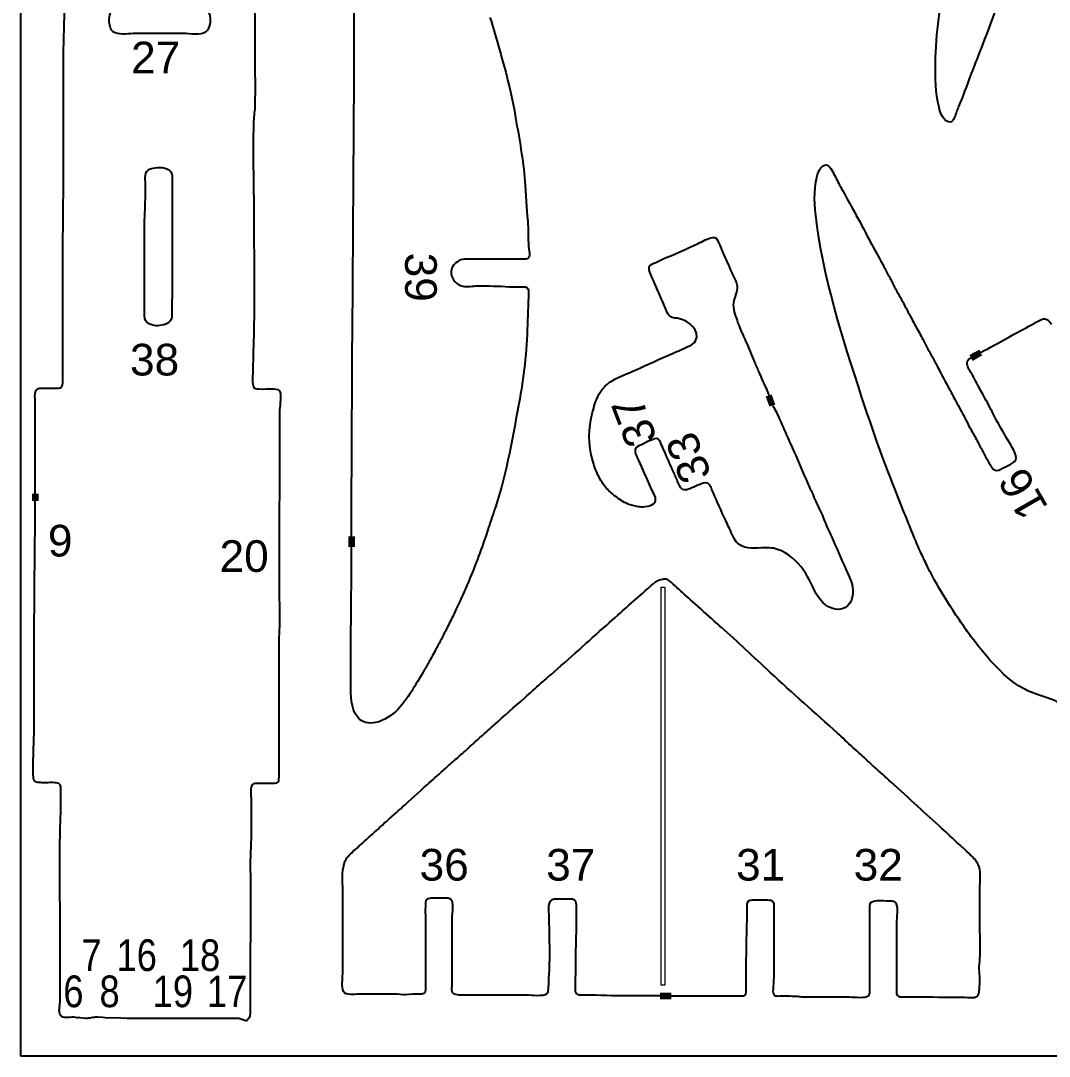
# Model space of a CAD drawing. Extents: x 0 to 181, y 67 to 296.
# Drawn here: x 0.2 to 113.9, y 66.8 to 181.3 of the extents above; entities that cross this region are included whole.
import ezdxf
from ezdxf.enums import TextEntityAlignment as Align

# ---------------------------------------------------------------- set-up
doc = ezdxf.new("R2010")
doc.units = 0
doc.layers.add('Cut', color=7, linetype='Continuous')
doc.layers.add('Stege', color=5, linetype='Continuous', lineweight=100)
doc.layers.add('Text', color=1, linetype='Continuous', lineweight=15)
doc.styles.add('textstyle0', font='')
doc.styles.add('textstyle1', font='')
doc.styles.add('textstyle10', font='')
doc.styles.add('textstyle14', font='')
doc.styles.add('textstyle2', font='')
doc.styles.add('textstyle3', font='')
doc.styles.add('textstyle33', font='')
doc.styles.add('textstyle34', font='')
doc.styles.add('textstyle35', font='')
doc.styles.add('textstyle36', font='')
doc.styles.add('textstyle37', font='')
doc.styles.add('textstyle38', font='')
doc.styles.add('textstyle39', font='')
doc.styles.add('textstyle4', font='')
doc.styles.add('textstyle5', font='')
doc.styles.add('textstyle6', font='')
doc.styles.add('textstyle7', font='')
doc.styles.add('textstyle8', font='')
doc.styles.add('textstyle9', font='')
doc.styles.get('textstyle0').set_extended_font_data('Arial')
doc.styles.get('textstyle1').set_extended_font_data('Arial')
doc.styles.get('textstyle10').set_extended_font_data('Arial')
doc.styles.get('textstyle14').set_extended_font_data('Arial')
doc.styles.get('textstyle2').set_extended_font_data('Arial')
doc.styles.get('textstyle3').set_extended_font_data('Arial')
doc.styles.get('textstyle33').set_extended_font_data('Arial Narrow')
doc.styles.get('textstyle34').set_extended_font_data('Arial Narrow')
doc.styles.get('textstyle35').set_extended_font_data('Arial Narrow')
doc.styles.get('textstyle36').set_extended_font_data('Arial Narrow')
doc.styles.get('textstyle37').set_extended_font_data('Arial Narrow')
doc.styles.get('textstyle38').set_extended_font_data('Arial Narrow')
doc.styles.get('textstyle39').set_extended_font_data('Arial Narrow')
doc.styles.get('textstyle4').set_extended_font_data('Arial')
doc.styles.get('textstyle5').set_extended_font_data('Arial')
doc.styles.get('textstyle6').set_extended_font_data('Arial')
doc.styles.get('textstyle7').set_extended_font_data('Arial')
doc.styles.get('textstyle8').set_extended_font_data('Arial')
doc.styles.get('textstyle9').set_extended_font_data('Arial')

msp = doc.modelspace()

# ---------------------------------------------------------------- linework, layer by layer
at = {"layer": 'Cut'}
for p, q in [((0.170826, 66.816444), (0.170826, 295.708873)), ((180.620413, 66.816444), (0.170826, 66.816444))]:
    msp.add_line(p, q, dxfattribs=at)
for points in [[(26.047008, 182.98301), (26.047008, 178.16677)], [(18.183762, 179.93605), (12.876069, 179.93605)], [(4.914528, 168.63258), (4.914528, 177.47873)], [(16.906034, 163.61974), (16.906034, 161.35905), (16.906034, 156.14965)], [(13.859026, 149.17102), (13.859026, 151.33341), (13.859026, 158.50863)], [(4.816237, 142.2907), (4.816237, 144.64967), (4.816237, 153.7907)], [(1.769228, 129.02144), (1.769228, 137.08127), (1.769228, 139.24366)], [(28.799193, 138.0642), (28.799193, 133.24796)], [(1.670937, 108.38041), (1.670937, 113.29494)], [(28.700873, 112.41036), (28.700873, 101.99155)], [(35.777818, 75.94417), (35.777818, 80.46554), (35.777818, 85.57665)], [(106.25216, 80.95702), (106.25216, 85.67497)], [(83.448915, 83.11956), (83.448915, 81.54691), (83.448915, 75.94434)], [(44.918843, 81.84163), (44.918843, 75.94419)], [(94.064298, 75.64941), (94.064298, 82.0383)], [(97.013017, 81.5468), (97.013017, 76.04253)], [(25.555543, 77.12403), (25.555543, 73.19241)], [(55.730838, 73.58515), (50.423145, 73.58515)], [(72.1, 73.5), (78.141192, 73.48708)], [(9.23933, 71.12826), (9.733211, 71.07516), (10.615398, 71.12426), (11.893176, 71.02204), (12.777791, 71.02804), (13.367535, 71.01624), (14.940185, 71.03004), (15.726509, 71.01534), (16.512834, 71.03004), (17.200869, 71.01534), (17.888903, 71.03004), (18.773518, 71.03004), (20.542749, 71.03004), (21.230783, 71.01534), (21.820527, 71.02914), (23.589758, 71.01634), (24.277792, 71.02334), (25.162407, 70.73535)]]:
    msp.add_lwpolyline(points, dxfattribs=at)
for points in [[(111.09594, 190.64957), (109.30804, 186.38769), (107.82188, 181.9715), (106.13423, 177.67521)], [(101.33765, 176.69231), (101.33765, 179.97816), (101.91363, 183.27581), (102.39231, 186.52137)], [(36.760666, 124.30326), (36.760666, 144.2651), (37.055537, 164.30557), (37.055537, 184.26052)], [(4.914528, 177.47873), (4.914528, 179.3836), (5.012818, 181.27865), (5.012818, 183.17959)], [(9.988291, 181.01727), (9.886757, 181.56868), (9.991631, 182.48377), (10.52771, 182.78356)], [(20.34468, 182.75502), (21.382433, 182.48669), (21.327488, 180.65652), (20.607608, 180.09331)], [(10.619612, 179.99505), (10.192539, 180.16215), (10.06309, 180.61133), (9.988291, 181.01727)], [(52.059132, 181.70513), (52.393026, 180.70355), (52.653889, 179.66167), (52.956133, 178.65812)], [(12.876069, 179.93605), (12.221159, 179.93605), (11.227146, 179.75716), (10.619612, 179.99505)], [(20.607608, 180.09331), (20.094826, 179.69229), (18.809283, 179.93605), (18.183762, 179.93605)], [(26.047008, 178.16677), (26.047008, 175.97882), (26.138418, 173.75647), (26.043208, 171.5813)], [(52.956133, 178.65812), (53.750615, 176.02), (54.446316, 173.32487), (54.903761, 170.59829)], [(106.13423, 177.67521), (105.82069, 176.87709), (105.47372, 176.02885), (105.1759, 175.21795)], [(101.72, 171.77778), (101.28457, 173.40449), (101.33765, 175.03021), (101.33765, 176.69231)], [(105.1759, 175.21795), (104.76603, 174.0994), (104.34633, 172.98282), (103.89222, 171.87607)], [(103.89222, 171.87607), (103.72022, 171.45735), (103.57769, 171.01701), (103.4047, 170.60026)], [(25.952588, 170.69668), (25.792767, 167.04519), (25.948788, 163.34356), (25.948788, 159.68813)], [(26.043208, 171.5813), (26.030138, 171.28348), (25.965758, 170.99745), (25.952588, 170.69668)], [(102.90539, 170.14419), (102.17705, 170.16479), (101.87235, 171.20573), (101.72, 171.77778)], [(54.903761, 170.59829), (55.291222, 168.28846), (55.755056, 165.95209), (55.918611, 163.61966)], [(103.4047, 170.60026), (103.3064, 170.36338), (103.20222, 170.13534), (102.90539, 170.14419)], [(4.914528, 166.56848), (4.914528, 167.25356), (4.914528, 167.94651), (4.914528, 168.63258)], [(4.914528, 165.78215), (4.914528, 166.04459), (4.914528, 166.30407), (4.914528, 166.56848)], [(4.816237, 153.7907), (4.816237, 157.79899), (4.914528, 161.80236), (4.914528, 165.78215)], [(14.016585, 164.49944), (14.216311, 164.99974), (14.955162, 165.11572), (15.431675, 165.12162)], [(15.431675, 165.12162), (15.858354, 165.12762), (16.464316, 165.01153), (16.748474, 164.6626)], [(88.110106, 163.52145), (88.228644, 164.17705), (88.393772, 165.09705), (89.050353, 165.38012)], [(89.050343, 165.38007), (89.391412, 165.52751), (89.590254, 165.25819), (89.75145, 164.99379)], [(89.75145, 164.99379), (90.038459, 164.52396), (90.295096, 164.01875), (90.549767, 163.5214)], [(13.957315, 163.52145), (13.957315, 163.82713), (13.901485, 164.21046), (14.016585, 164.49944)], [(16.748474, 164.6626), (16.973559, 164.38542), (16.906034, 163.95393), (16.906034, 163.61974)], [(13.957216, 161.65393), (13.960216, 162.27905), (13.957315, 162.89042), (13.957315, 163.52145)], [(55.918611, 163.61966), (56.02103, 162.15709), (56.099466, 160.66209), (56.23894, 159.19658)], [(88.252234, 158.60692), (88.026165, 160.23264), (87.815529, 161.89081), (88.110106, 163.52145)], [(90.549767, 163.5214), (90.672335, 163.28157), (90.787335, 163.06533), (90.918848, 162.83336)], [(90.918848, 162.83336), (91.343955, 162.08439), (91.733185, 161.31969), (92.15495, 160.57268)], [(13.859026, 158.50863), (13.859026, 159.54756), (13.952306, 160.62581), (13.957216, 161.65393)], [(92.15495, 160.57268), (92.717074, 159.57798), (93.267207, 158.55379), (93.793357, 157.52567)], [(25.948788, 159.68813), (25.948788, 155.46557), (26.050814, 151.22925), (25.947288, 147.00865)], [(56.23894, 159.19658), (56.32947, 158.24513), (56.2641, 157.29761), (56.32927, 156.34615)], [(93.572606, 138.55564), (91.413751, 145.08901), (89.20349, 151.76393), (88.252234, 158.60692)], [(75.09408, 156.71378), (75.616789, 156.96246), (76.133896, 157.29173), (76.665255, 157.36938)], [(76.665256, 157.36946), (77.083286, 157.43136), (77.204282, 157.17484), (77.35329, 156.83771)], [(93.793357, 157.52567), (94.211386, 156.70888), (94.689767, 155.86456), (95.122639, 155.06841)], [(16.906034, 156.14965), (16.906034, 155.72602), (16.906034, 155.28175), (16.906034, 154.87187)], [(56.32927, 156.34615), (56.35315, 155.99821), (56.558189, 155.43107), (56.31777, 155.12735)], [(71.064165, 154.92882), (72.387845, 155.50579), (73.764503, 156.08177), (75.09408, 156.71378)], [(77.35329, 156.83771), (77.532277, 156.43177), (77.735248, 155.87249), (77.924064, 155.46164)], [(16.906034, 154.87187), (16.906034, 153.56559), (16.906034, 152.26029), (16.906034, 150.94025)], [(48.457766, 154.69481), (48.041112, 154.40387), (47.714296, 153.93503), (47.775236, 153.39738)], [(49.243599, 154.96609), (48.932018, 154.94639), (48.720497, 154.87759), (48.457766, 154.69481)], [(50.226505, 154.97009), (49.889172, 154.97009), (49.559997, 154.98479), (49.243599, 154.96609)], [(52.094027, 154.97009), (51.467424, 154.97009), (50.867556, 154.97009), (50.226505, 154.97009)], [(52.782061, 154.97009), (52.550881, 154.97009), (52.326779, 154.97009), (52.094027, 154.97009)], [(54.35471, 154.97009), (53.835245, 154.97009), (53.299856, 154.97009), (52.782061, 154.97009)], [(55.730681, 154.97009), (55.274711, 154.96209), (54.811467, 154.97009), (54.35471, 154.97009)], [(56.31777, 155.12735), (56.182326, 154.95632), (55.925394, 154.97402), (55.730681, 154.97009)], [(70.180041, 154.51895), (70.445327, 154.64476), (70.787575, 154.80793), (71.064165, 154.92882)], [(77.924064, 155.46164), (78.266312, 154.71561), (78.591948, 153.94993), (78.935278, 153.20095)], [(95.122639, 155.06841), (95.232921, 154.86593), (95.340647, 154.68311), (95.453878, 154.47866)], [(69.968225, 153.00429), (69.816857, 153.36109), (69.590297, 153.71788), (69.678661, 154.07468)], [(69.678661, 154.07468), (69.742651, 154.33318), (69.979725, 154.42361), (70.180041, 154.51895)], [(95.453878, 154.47866), (95.583523, 154.24473), (95.691053, 154.02554), (95.8091, 153.79063)], [(95.8091, 153.79063), (95.967938, 153.47413), (96.113506, 153.20678), (96.283156, 152.90601)], [(47.775236, 153.39738), (47.851996, 152.72015), (48.396432, 152.15203), (49.047018, 152.00362)], [(71.302421, 149.95728), (70.866011, 150.96083), (70.39687, 151.99485), (69.968225, 153.00429)], [(78.935278, 153.20095), (79.107089, 152.82647), (79.325688, 152.43134), (79.385055, 152.02147)], [(96.283156, 152.90601), (96.431869, 152.64161), (96.554438, 152.39392), (96.694011, 152.11969)], [(49.047018, 152.00362), (49.59715, 151.87879), (50.159864, 152.02032), (50.717958, 152.02132)], [(50.717958, 152.02132), (51.869433, 152.02332), (53.012651, 152.01052), (54.158129, 151.93192)], [(54.158129, 151.93192), (54.58589, 151.90242), (55.118134, 151.92592), (55.534198, 151.92292)], [(55.534198, 151.92292), (55.81924, 151.92092), (56.216138, 151.97502), (56.31777, 151.6133)], [(56.31777, 151.6133), (56.37085, 151.42458), (56.32607, 151.2742), (56.32187, 151.0383)], [(79.385055, 152.02147), (79.476755, 151.38848), (79.052145, 150.78694), (78.981867, 150.15395)], [(96.694011, 152.11969), (97.01778, 151.48375), (97.37428, 150.88319), (97.712105, 150.25217)], [(16.906034, 150.94025), (16.906034, 150.26991), (16.867894, 149.64183), (16.892864, 148.97444)], [(56.32187, 151.0383), (56.30654, 150.16646), (56.2452, 149.16685), (56.22368, 148.28616)], [(78.981867, 150.15395), (78.910607, 149.51211), (79.189654, 148.78574), (79.38653, 148.18813)], [(97.712105, 150.25217), (98.044523, 149.63097), (98.360429, 149.00584), (98.700515, 148.38465)], [(13.974911, 148.19794), (13.817351, 148.482), (13.859124, 148.85649), (13.859026, 149.17102)], [(16.892864, 148.97444), (16.903384, 148.69333), (16.893847, 148.43187), (16.734812, 148.19303)], [(71.989866, 148.64019), (71.645652, 148.92818), (71.476986, 149.55626), (71.302421, 149.95728)], [(15.333385, 147.61115), (14.855496, 147.59935), (14.221129, 147.75465), (13.974911, 148.19794)], [(16.217607, 147.78316), (15.961953, 147.67799), (15.613022, 147.61803), (15.333385, 147.61115)], [(16.734812, 148.19303), (16.6033, 147.99645), (16.431488, 147.87162), (16.217607, 147.78316)], [(56.22368, 148.28616), (56.15281, 145.39544), (55.901582, 142.3848), (55.356954, 139.5383)], [(73.029977, 148.3925), (72.654212, 148.4908), (72.292896, 148.3875), (71.989866, 148.64019)], [(74.796456, 145.9313), (75.413622, 147.09506), (73.980054, 148.14186), (73.029977, 148.3925)], [(79.38653, 148.18813), (79.653684, 147.37724), (80.023748, 146.60467), (80.371107, 145.82916)], [(98.700515, 148.38465), (98.980643, 147.87452), (99.272566, 147.31524), (99.545814, 146.812)], [(111.65817, 147.55802), (112.03462, 147.75362), (112.46317, 148.00033), (112.83765, 148.19593)], [(112.83765, 148.19593), (113.02539, 148.29323), (113.21214, 148.4161), (113.4274, 148.38465)], [(113.4274, 148.38465), (113.75175, 148.33745), (113.9503, 148.01409), (114.14295, 147.7949)], [(25.947288, 147.00865), (25.912788, 145.59916), (25.850468, 144.19754), (25.850468, 142.78215)], [(99.545814, 146.812), (99.674575, 146.57512), (99.80137, 146.36477), (99.931113, 146.12396)], [(106.3259, 144.65059), (108.46962, 145.78191), (110.0462, 146.72255), (111.65817, 147.55802)], [(74.111174, 145.38087), (74.382849, 145.50767), (74.650593, 145.65707), (74.796456, 145.9313)], [(80.371107, 145.82916), (80.689077, 145.11852), (80.98729, 144.39412), (81.28747, 143.66677)], [(99.931113, 146.12396), (100.09428, 145.82319), (100.22402, 145.54306), (100.3803, 145.23935)], [(68.115447, 142.69754), (69.493186, 143.31087), (70.857362, 143.95664), (72.243652, 144.5513)], [(72.243652, 144.5513), (72.869862, 144.81964), (73.494892, 145.09288), (74.111174, 145.38087)], [(100.3803, 145.23935), (100.6909, 144.63388), (101.03197, 144.04512), (101.35141, 143.47012)], [(81.28747, 143.66677), (81.450337, 143.27164), (81.624705, 142.87258), (81.800547, 142.48728)], [(101.35141, 143.47012), (101.49885, 143.20473), (101.6168, 142.95606), (101.75637, 142.68379)], [(105.34103, 142.29063), (105.11889, 142.69657), (104.79257, 143.11332), (104.83876, 143.56349)], [(104.83876, 143.56349), (104.86526, 143.81806), (105.07368, 143.94781), (105.27124, 144.06674)], [(4.78499, 141.02766), (4.902122, 141.42181), (4.816237, 141.8248), (4.816237, 142.2907)], [(25.850468, 142.78215), (25.850468, 142.21698), (25.721609, 141.46801), (25.881728, 140.92937)], [(65.559891, 141.53083), (66.357519, 141.98985), (67.275849, 142.32305), (68.115447, 142.69754)], [(81.800547, 142.48728), (81.920953, 142.22288), (82.019145, 141.97125), (82.133064, 141.70095)], [(101.75637, 142.68379), (102.17607, 141.86503), (102.62329, 141.03153), (103.06658, 140.22653)], [(106.22859, 140.61969), (105.94453, 141.17306), (105.63983, 141.74413), (105.34103, 142.29063)], [(4.128123, 140.71805), (4.410787, 140.72405), (4.685578, 140.69245), (4.78499, 141.02766)], [(25.881728, 140.92937), (25.973338, 140.62074), (26.266831, 140.62566), (26.538604, 140.61976)], [(64.606571, 140.71797), (64.882866, 141.03741), (65.188648, 141.31754), (65.559891, 141.53083)], [(82.133064, 141.70095), (82.275389, 141.36284), (82.441303, 141.05224), (82.590607, 140.71805)], [(1.769228, 139.24366), (1.769228, 139.61913), (1.70873, 139.98477), (1.800474, 140.31896)], [(1.800474, 140.31896), (1.90075, 140.6846), (2.133709, 140.70229), (2.45734, 140.71605)], [(2.45734, 140.71605), (2.8863, 140.73475), (3.700166, 140.71005), (4.128123, 140.71805)], [(26.538604, 140.61976), (27.033694, 140.61076), (27.62098, 140.62876), (28.111155, 140.61976)], [(28.111155, 140.61976), (28.525647, 140.61176), (28.805677, 140.60206), (28.882933, 140.12634)], [(28.882933, 140.12634), (28.975133, 139.5592), (28.799193, 138.70113), (28.799193, 138.0642)], [(63.4089, 138.06412), (63.565968, 138.65976), (63.753507, 139.28391), (64.018989, 139.83335)], [(64.018989, 139.83335), (64.17596, 140.1587), (64.366545, 140.43981), (64.606571, 140.71797)], [(82.590607, 140.71805), (82.736175, 140.39271), (82.860808, 140.06343), (82.9, 139.9)], [(103.06658, 140.22653), (103.19436, 139.99358), (103.30346, 139.77734), (103.42731, 139.53849)], [(106.665, 139.83336), (106.50774, 140.09875), (106.36915, 140.34447), (106.22859, 140.61969)], [(107.71278, 137.86755), (107.39137, 138.51824), (107.03458, 139.20824), (106.665, 139.83336)], [(55.356954, 139.5383), (54.592253, 135.54181), (53.953659, 131.40475), (52.661629, 127.54685)], [(83.3, 138.8), (83.4, 138.7), (83.627474, 138.28142), (83.961761, 137.57275)], [(103.42731, 139.53849), (103.61701, 139.17187), (103.77133, 138.92712), (103.96594, 138.55559)], [(63.42502, 132.65814), (62.884127, 134.46374), (62.930815, 136.25164), (63.4089, 138.06412)], [(83.961761, 137.57275), (84.325141, 136.80313), (84.633282, 135.99519), (84.99106, 135.21378)], [(98.112649, 126.3676), (96.450358, 130.38474), (94.938747, 134.42153), (93.572606, 138.55564)], [(103.96594, 138.55559), (104.13107, 138.24204), (104.28637, 137.97862), (104.45248, 137.67097)], [(104.45248, 137.67097), (104.64808, 137.30926), (104.80829, 136.96131), (104.99996, 136.58977)], [(108.95714, 135.60687), (108.55611, 136.34208), (108.09218, 137.10088), (107.71278, 137.86755)], [(104.99996, 136.58977), (105.2506, 136.10422), (105.51893, 135.67371), (105.77449, 135.21371)], [(70.907786, 134.72032), (70.753863, 135.03583), (70.663042, 135.19801), (70.276367, 135.09972)], [(84.99106, 135.21378), (85.159137, 134.84715), (85.316991, 134.49527), (85.482513, 134.13258)], [(105.77449, 135.21371), (105.90423, 134.97977), (106.0094, 134.76255), (106.1303, 134.52567)], [(110.21133, 133.24789), (109.98624, 134.04798), (109.36406, 134.86182), (108.95714, 135.60687)], [(68.70529, 134.40579), (68.478042, 134.29472), (68.18032, 134.20331), (68.122427, 133.92318)], [(70.276367, 135.09972), (69.833666, 134.98668), (69.16126, 134.62694), (68.70529, 134.40579)], [(71.260649, 133.93596), (71.154495, 134.18365), (71.021999, 134.48638), (70.907786, 134.72032)], [(85.482513, 134.13258), (86.016329, 132.9639), (86.4895, 131.76771), (87.017321, 130.59412)], [(106.1303, 134.52567), (106.33278, 134.12563), (106.56081, 133.75311), (106.76722, 133.34618)], [(28.799193, 133.24796), (28.799193, 127.3289), (28.655492, 121.35677), (28.797693, 115.45736)], [(68.122427, 133.92318), (68.042417, 133.53493), (68.375427, 133.0248), (68.530726, 132.65818)], [(72.265277, 131.67527), (71.916739, 132.41835), (71.587662, 133.17322), (71.260649, 133.93596)], [(106.76722, 133.34618), (106.95299, 132.98054), (107.1997, 132.50678), (107.40513, 132.1667)], [(109.88304, 132.45862), (110.17791, 132.66896), (110.3224, 132.85375), (110.21133, 133.24789)], [(64.212033, 130.69233), (63.862905, 131.30566), (63.630448, 131.97207), (63.42502, 132.65814)], [(68.530726, 132.65818), (68.753551, 132.13331), (68.98473, 131.59959), (69.21935, 131.08553)], [(107.40513, 132.1667), (107.51718, 131.98191), (107.62334, 131.77943), (107.83466, 131.66541)], [(107.83466, 131.66541), (108.16787, 131.48751), (108.47257, 131.70471), (108.80774, 131.88559)], [(108.80774, 131.88559), (109.11637, 132.05268), (109.6147, 132.26597), (109.88304, 132.45862)], [(64.726191, 129.906), (64.528824, 130.15664), (64.371559, 130.4122), (64.212033, 130.69233)], [(69.21935, 131.08553), (69.431068, 130.6216), (69.620572, 130.18617), (69.828063, 129.70946)], [(72.776781, 130.49579), (72.605068, 130.89091), (72.44623, 131.28899), (72.265277, 131.67527)], [(87.017321, 130.59412), (87.226286, 130.1292), (87.434368, 129.66625), (87.649919, 129.21805)], [(65.756473, 128.89066), (65.376089, 129.19241), (65.031482, 129.51776), (64.726191, 129.906)], [(69.828063, 129.70946), (70.016585, 129.276), (70.412598, 128.71771), (70.334653, 128.23707)], [(73.363183, 129.51681), (73.072243, 129.69177), (72.911636, 130.18617), (72.776781, 130.49579)], [(74.012884, 129.53651), (73.79173, 129.46181), (73.576867, 129.38907), (73.363183, 129.51681)], [(75.192371, 130.03189), (74.832136, 129.87856), (74.376559, 129.66134), (74.012884, 129.53651)], [(76.153162, 130.19407), (75.865465, 130.35036), (75.49373, 130.16067), (75.192371, 130.03189)], [(76.51035, 129.7095), (76.41963, 129.90019), (76.351119, 130.08694), (76.153162, 130.19407)], [(77.074636, 128.43172), (76.908034, 128.81997), (76.682653, 129.34484), (76.51035, 129.7095)], [(67.132542, 127.97656), (66.637256, 128.2213), (66.182072, 128.55156), (65.756473, 128.89066)], [(78.460042, 125.38472), (77.980777, 126.36664), (77.508688, 127.4213), (77.074636, 128.43172)], [(87.649919, 129.21805), (87.792244, 128.92219), (87.88906, 128.6401), (88.014577, 128.33343)], [(88.014577, 128.33343), (88.198184, 127.88425), (88.419141, 127.49796), (88.632825, 127.05566)], [(1.670937, 113.29494), (1.670937, 118.54169), (1.769228, 123.7796), (1.771998, 128.24973)], [(52.661629, 127.54685), (52.418949, 126.82245), (52.15612, 126.02728), (51.916488, 125.28616)], [(68.312029, 127.62075), (67.927418, 127.68565), (67.491499, 127.79964), (67.132542, 127.97656)], [(68.803482, 127.55985), (68.630294, 127.56385), (68.480598, 127.59325), (68.312029, 127.62075)], [(70.334653, 128.23707), (70.239013, 127.64831), (69.296704, 127.54707), (68.803482, 127.55985)], [(88.632825, 127.05566), (88.776821, 126.75685), (88.876094, 126.47378), (88.997188, 126.17104)], [(88.997188, 126.17104), (89.250287, 125.53903), (89.5485, 124.92668), (89.821257, 124.30352)], [(98.774243, 124.69666), (98.551123, 125.25397), (98.341764, 125.81521), (98.112649, 126.3676)], [(51.916488, 125.28616), (51.303941, 123.39112), (50.591334, 121.5295), (49.852975, 119.6836)], [(79.299837, 123.71771), (78.943042, 124.18754), (78.719333, 124.85296), (78.460042, 125.38472)], [(82.072714, 123.03459), (81.141115, 122.98149), (79.926637, 122.89305), (79.299837, 123.71771)], [(89.821257, 124.30352), (90.340919, 123.11617), (90.850064, 121.94356), (91.387616, 120.76506)], [(99.795482, 122.33769), (99.460311, 123.08076), (99.08091, 123.93196), (98.774243, 124.69666)], [(36.662376, 107.88873), (36.664476, 113.35074), (36.760666, 118.83339), (36.749251, 123.174491)], [(83.841944, 122.8842), (83.26547, 123.08472), (82.665406, 123.06801), (82.072714, 123.03459)], [(86.747513, 120.56848), (86.001291, 121.62608), (85.08306, 122.45172), (83.841944, 122.8842)], [(100.13262, 121.64965), (100.0186, 121.88653), (99.902619, 122.09982), (99.795482, 122.33769)], [(100.49531, 120.86333), (100.36557, 121.1297), (100.2604, 121.38623), (100.13262, 121.64965)], [(88.373633, 117.61976), (87.742804, 118.56728), (87.410286, 119.62882), (86.747513, 120.56848)], [(91.387616, 120.76506), (91.676688, 120.13108), (92.040364, 119.40275), (92.153398, 118.70095)], [(100.95826, 119.97871), (100.7951, 120.27555), (100.64471, 120.55371), (100.49531, 120.86333)], [(49.852975, 119.6836), (49.640274, 119.15185), (49.393761, 118.63681), (49.179095, 118.11095)], [(69.491494, 118.51285), (69.740071, 118.74088), (70.146405, 119.1193), (70.37611, 119.27952)], [(70.37611, 119.27952), (70.741259, 119.53507), (70.928994, 119.54785), (71.162435, 119.5852)], [(71.949235, 119.35916), (71.633722, 119.60587), (71.502013, 119.61963), (71.162435, 119.5852)], [(72.735068, 118.65933), (72.465654, 118.89326), (72.198107, 119.16356), (71.949235, 119.35916)], [(103.24647, 116.14538), (102.46211, 117.39858), (101.67382, 118.67931), (100.95826, 119.97871)], [(49.179095, 118.11095), (49.041193, 117.77283), (48.893462, 117.46125), (48.735706, 117.12805)], [(67.427392, 116.69349), (68.120734, 117.29208), (68.81093, 117.88674), (69.491494, 118.51285)], [(74.504299, 117.07096), (73.902662, 117.59091), (73.329333, 118.14232), (72.735068, 118.65933)], [(92.153398, 118.70095), (92.305257, 117.75736), (92.058838, 116.57198), (91.017158, 116.29873)], [(48.735706, 117.12805), (48.593283, 116.82629), (48.439753, 116.54715), (48.303424, 116.24343)], [(76.863274, 114.95673), (76.090513, 115.66737), (75.299175, 116.38489), (74.504299, 117.07096)], [(91.017158, 116.29873), (89.93203, 116.01369), (88.948731, 116.75578), (88.373633, 117.61976)], [(48.303424, 116.24343), (48.182329, 115.97313), (48.075193, 115.7274), (47.941419, 115.4571)], [(64.970127, 114.50259), (65.795178, 115.22699), (66.592413, 115.97204), (67.427392, 116.69349)], [(104.18514, 114.76931), (103.8657, 115.23423), (103.55608, 115.65196), (103.24647, 116.14538)], [(28.797693, 115.45736), (28.822073, 114.44792), (28.700873, 113.42668), (28.700873, 112.41036)], [(47.941419, 115.4571), (47.71368, 114.9971), (47.495966, 114.543), (47.255941, 114.08104)], [(77.649598, 114.25002), (77.382445, 114.48395), (77.125513, 114.71591), (76.863274, 114.95673)], [(104.71394, 113.98299), (104.53014, 114.25034), (104.37091, 114.49999), (104.18514, 114.76931)], [(47.255941, 114.08104), (47.035475, 113.65642), (46.834077, 113.22984), (46.605847, 112.80326)], [(58.777819, 109.0111), (60.852144, 110.80687), (62.895998, 112.6793), (64.970127, 114.50259)], [(83.055582, 109.27356), (81.252047, 110.9504), (79.482522, 112.64198), (77.649598, 114.25002)], [(105.81775, 112.50863), (105.44523, 112.98927), (105.056, 113.48465), (104.71394, 113.98299)], [(46.605847, 112.80326), (46.368376, 112.35997), (46.162064, 111.96779), (45.915453, 111.52548)], [(107.25181, 110.7394), (106.74954, 111.29474), (106.27775, 111.91397), (105.81775, 112.50863)], [(45.915453, 111.52548), (45.76615, 111.25813), (45.625889, 111.00749), (45.478453, 110.73916)], [(45.478453, 110.73916), (45.276466, 110.37155), (45.079787, 110.01574), (44.877111, 109.65796)], [(108.103, 109.85576), (107.81894, 110.16243), (107.53292, 110.42782), (107.25181, 110.7394)], [(44.877111, 109.65796), (44.465667, 108.93159), (44.02041, 108.21899), (43.586851, 107.49557)], [(57.696622, 108.06849), (58.054203, 108.39088), (58.416699, 108.69853), (58.777819, 109.0111)], [(90.508958, 102.54262), (88.033116, 104.79544), (85.515992, 106.98536), (83.055582, 109.27356)], [(111.55988, 107.2314), (110.24672, 107.83786), (109.07805, 108.80504), (108.103, 109.85576)], [(1.670937, 107.20092), (1.670937, 107.58229), (1.670937, 107.98725), (1.670937, 108.38041)], [(37.413021, 104.3542), (36.684098, 105.3145), (36.661983, 106.73873), (36.662376, 107.88873)], [(55.927391, 106.47127), (56.523425, 106.98729), (57.104519, 107.53576), (57.696622, 108.06849)], [(1.670937, 106.4146), (1.670937, 106.68588), (1.670937, 106.93554), (1.670937, 107.20092)], [(43.586851, 107.49557), (42.653483, 105.93963), (41.318992, 104.13403), (39.414513, 103.72809)], [(114.90176, 105.95559), (113.85104, 106.507), (112.63813, 106.73405), (111.55988, 107.2314)], [(1.670937, 103.07272), (1.670937, 104.18144), (1.670937, 105.29802), (1.670937, 106.4146)], [(52.48722, 103.43704), (53.634959, 104.44747), (54.773459, 105.47067), (55.927391, 106.47127)], [(39.414513, 103.72809), (38.661803, 103.56787), (37.892483, 103.72309), (37.413021, 104.3542)], [(51.504314, 102.55242), (51.833096, 102.84238), (52.15372, 103.14413), (52.48722, 103.43704)], [(1.572646, 100.32058), (1.572646, 101.24255), (1.670937, 102.15665), (1.670937, 103.07272)], [(28.700873, 101.99155), (28.700873, 100.84647), (28.700873, 99.69647), (28.700873, 98.55138)], [(49.341921, 100.60627), (50.065241, 101.2717), (50.775587, 101.91157), (51.504314, 102.55242)], [(91.312385, 101.79267), (91.042578, 102.04626), (90.780044, 102.2969), (90.508958, 102.54262)], [(93.081223, 100.19348), (92.499048, 100.70754), (91.889056, 101.24912), (91.312385, 101.79267)], [(1.578406, 97.6687), (1.503194, 98.50516), (1.572646, 99.47037), (1.572646, 100.32058)], [(48.064143, 99.49165), (48.499767, 99.86516), (48.92281, 100.22097), (49.341921, 100.60627)], [(94.555582, 98.81741), (94.041326, 99.27053), (93.587813, 99.74724), (93.081223, 100.19348)], [(28.700873, 98.55138), (28.700873, 98.21031), (28.720133, 97.74736), (28.695073, 97.47215)], [(46.884656, 98.4252), (47.292562, 98.78298), (47.657908, 99.1437), (48.064143, 99.49165)], [(96.423104, 97.14647), (95.799745, 97.6969), (95.184052, 98.26502), (94.555582, 98.81741)], [(1.800474, 97.19298), (1.635631, 97.30306), (1.595813, 97.47507), (1.578406, 97.6687)], [(28.695073, 97.47215), (28.683573, 97.34437), (28.702773, 97.20578), (28.543312, 97.07997)], [(45.115425, 96.85157), (45.703891, 97.37054), (46.293339, 97.90623), (46.884656, 98.4252)], [(2.358971, 97.07896), (2.125904, 97.08596), (1.95996, 97.08696), (1.800474, 97.19298)], [(2.948715, 97.07696), (2.752035, 97.07696), (2.571505, 97.07196), (2.358971, 97.07896)], [(3.931542, 97.07496), (3.61365, 97.08876), (3.265476, 97.07696), (2.948715, 97.07696)], [(4.518632, 96.84889), (4.376877, 97.0612), (4.143171, 97.06611), (3.931542, 97.07496)], [(4.617758, 96.38889), (4.610408, 96.55795), (4.612668, 96.70833), (4.518632, 96.84889)], [(4.619658, 95.30769), (4.619658, 95.64876), (4.632249, 96.05667), (4.617758, 96.38889)], [(25.713133, 96.7507), (25.51665, 96.35164), (25.653863, 95.64984), (25.653863, 95.2095)], [(26.931641, 96.97873), (26.602466, 96.97873), (25.887697, 97.10553), (25.713133, 96.7507)], [(28.01274, 96.97873), (27.682287, 96.97273), (27.271628, 96.97873), (26.931641, 96.97873)], [(28.543312, 97.07997), (28.407376, 96.97185), (28.176, 96.98267), (28.01274, 96.97873)], [(42.363288, 94.35302), (43.307664, 95.18554), (44.176946, 96.02494), (45.115425, 96.85157)], [(99.371822, 94.43955), (98.376138, 95.34087), (97.419869, 96.26775), (96.423104, 97.14647)], [(4.521751, 91.17949), (4.538087, 92.55261), (4.619658, 93.92769), (4.619658, 95.30769)], [(25.653863, 95.2095), (25.653863, 93.95531), (25.653863, 92.62151), (25.653863, 91.37617)], [(41.282091, 93.39862), (41.646749, 93.71511), (42.003446, 94.03554), (42.363288, 94.35302)], [(102.0296, 92.0216), (101.12631, 92.8266), (100.26626, 93.62963), (99.371822, 94.43955)], [(40.200895, 92.42849), (40.563489, 92.74892), (40.909373, 93.07426), (41.282091, 93.39862)], [(37.74363, 90.19631), (38.302903, 90.72806), (38.940318, 91.26866), (39.51286, 91.78567)], [(39.51286, 91.78567), (39.74748, 91.99798), (39.963326, 92.21913), (40.200895, 92.42849)], [(103.89319, 90.30348), (103.2946, 90.86079), (102.64981, 91.4692), (102.0296, 92.0216)], [(4.521367, 81.05556), (4.521367, 84.42987), (4.481618, 87.80615), (4.521751, 91.17949)], [(25.653863, 91.37617), (25.653863, 90.10331), (25.525987, 88.73019), (25.557043, 87.44454)], [(36.054899, 88.42708), (36.267305, 88.90084), (36.681108, 89.24781), (37.055595, 89.57806)], [(37.055595, 89.57806), (37.289232, 89.78447), (37.518741, 89.98204), (37.74363, 90.19631)], [(105.17097, 89.11514), (104.7375, 89.54861), (104.34238, 89.88476), (103.89319, 90.30348)], [(35.777818, 85.57665), (35.777818, 86.49272), (35.670681, 87.57097), (36.054899, 88.42708)], [(106.05853, 88.03395), (105.86195, 88.47232), (105.50319, 88.78194), (105.17097, 89.11514)], [(25.557043, 87.44454), (25.639113, 84.03878), (25.555543, 80.55929), (25.555543, 77.12403)], [(106.25216, 85.67497), (106.25216, 86.43083), (106.37601, 87.32724), (106.05853, 88.03395)], [(45.076402, 84.14163), (44.910979, 83.97552), (44.923462, 83.73471), (44.919334, 83.51257)], [(45.705167, 84.2989), (45.483424, 84.2939), (45.241924, 84.3069), (45.076402, 84.14163)], [(47.179526, 84.2989), (46.744787, 84.3069), (46.140103, 84.3069), (45.705167, 84.2989)], [(47.91533, 83.89984), (47.83139, 84.2812), (47.515779, 84.29201), (47.179526, 84.2989)], [(47.9517, 83.31599), (47.9441, 83.54107), (47.9566, 83.7121), (47.91533, 83.89984)], [(59.171455, 84.19862), (58.284284, 84.15932), (58.581219, 82.88644), (58.581219, 82.23477)], [(60.841903, 84.20062), (60.329809, 84.20962), (59.687087, 84.22122), (59.171455, 84.19862)], [(61.470668, 84.04336), (61.301805, 84.21144), (61.077604, 84.19571), (60.841903, 84.20062)], [(61.627737, 83.4143), (61.623837, 83.62464), (61.639337, 83.8743), (61.470668, 84.04336)], [(80.500196, 83.21785), (80.500687, 83.45768), (80.437876, 83.82725), (80.657756, 84.00122)], [(80.657756, 84.00122), (80.822982, 84.13195), (81.088662, 84.10148), (81.286521, 84.10246)], [(81.286521, 84.10246), (81.772568, 84.10546), (82.275324, 84.11146), (82.760781, 84.10246)], [(82.760781, 84.10246), (82.987636, 84.09746), (83.272482, 84.11246), (83.389645, 83.87443)], [(83.389645, 83.87443), (83.496388, 83.65721), (83.448815, 83.35644), (83.448915, 83.11956)], [(94.06479, 83.21779), (94.07149, 83.57655), (94.06739, 83.86454), (94.46326, 83.97266)], [(94.46326, 83.97266), (94.910285, 84.09552), (95.817016, 84.01296), (96.324884, 84.00406)], [(96.324884, 84.00406), (96.551738, 83.99906), (96.836585, 84.01406), (96.953747, 83.77603)], [(96.953747, 83.77603), (97.223555, 83.22757), (97.013017, 82.1562), (97.013017, 81.5468)], [(44.919334, 83.51257), (44.909214, 82.97885), (44.918843, 82.38125), (44.918843, 81.84163)], [(47.87179, 81.74334), (47.85597, 82.2171), (47.96635, 82.87565), (47.9517, 83.31599)], [(61.628228, 82.13652), (61.628228, 82.53853), (61.635128, 83.0231), (61.627737, 83.4143)], [(80.498696, 81.94007), (80.509016, 82.35977), (80.499384, 82.81289), (80.500196, 83.21785)], [(94.064298, 82.0383), (94.064298, 82.4236), (94.057498, 82.83544), (94.06479, 83.21779)], [(47.86759, 76.33736), (47.86759, 78.14001), (47.93167, 79.95347), (47.87179, 81.74334)], [(58.581219, 82.23477), (58.581219, 80.15298), (58.7146, 78.02105), (58.572519, 75.94417)], [(61.544778, 76.23909), (61.545565, 78.20195), (61.628228, 80.16678), (61.628228, 82.13652)], [(80.401876, 75.94434), (80.401876, 77.94751), (80.449846, 79.94379), (80.498696, 81.94007)], [(4.521367, 76.23932), (4.521367, 77.79821), (4.521367, 79.47504), (4.521367, 81.05556)], [(106.25216, 77.61514), (106.26496, 78.72878), (106.25216, 79.84339), (106.25216, 80.95702)], [(106.17156, 76.43566), (106.14406, 76.82882), (106.24726, 77.221), (106.25216, 77.61514)], [(4.520984, 72.79915), (4.53445, 73.93145), (4.521367, 75.11291), (4.521367, 76.23932)], [(35.865688, 73.99311), (35.624876, 74.52486), (35.777818, 75.37016), (35.777818, 75.94417)], [(44.918843, 75.94419), (44.918843, 75.46847), (44.921943, 74.94065), (44.918744, 74.46984)], [(47.86759, 74.56813), (47.86639, 75.15787), (47.86759, 75.74761), (47.86759, 76.33736)], [(58.572519, 75.94417), (58.534679, 75.39178), (58.534089, 74.82268), (58.495359, 74.27323)], [(61.530038, 74.37156), (61.525938, 74.96622), (61.544588, 75.63755), (61.544778, 76.23909)], [(80.401778, 74.2734), (80.405478, 74.814), (80.401876, 75.39883), (80.401876, 75.94434)], [(83.448915, 75.94434), (83.448915, 75.38999), (83.408815, 74.70883), (83.367725, 74.17511)], [(94.063807, 74.07676), (94.072707, 74.54856), (94.064298, 75.16287), (94.064298, 75.64941)], [(97.013017, 76.04253), (97.013017, 75.45278), (97.011817, 74.86304), (97.013017, 74.27329)], [(106.18156, 74.27326), (106.27296, 75.0016), (106.22386, 75.70634), (106.17156, 76.43566)], [(44.918744, 74.46984), (44.917144, 74.2418), (44.955504, 74.01475), (44.8178, 73.84078)], [(47.968632, 73.83193), (47.822966, 74.03637), (47.868081, 74.32338), (47.86759, 74.56813)], [(37.547047, 73.68349), (37.093043, 73.68349), (36.094509, 73.48691), (35.865688, 73.99311)], [(41.478671, 73.68251), (40.168753, 73.66771), (38.857556, 73.68349), (37.547047, 73.68349)], [(42.756449, 73.63041), (42.342253, 73.59401), (41.901813, 73.68741), (41.478671, 73.68251)], [(44.23071, 73.68351), (43.777394, 73.67551), (43.225787, 73.67171), (42.756449, 73.63041)], [(44.8178, 73.84078), (44.68039, 73.66778), (44.420706, 73.68744), (44.23071, 73.68351)], [(48.653915, 73.58915), (48.417231, 73.60095), (48.123637, 73.61565), (47.968632, 73.83193)], [(50.423145, 73.58515), (49.845786, 73.58515), (49.226359, 73.55955), (48.653915, 73.58915)], [(58.173556, 73.61665), (57.489159, 73.41319), (56.457894, 73.58515), (55.730838, 73.58515)], [(58.495359, 74.27323), (58.475999, 73.99999), (58.485559, 73.70905), (58.173556, 73.61665)], [(61.687499, 73.68648), (61.500551, 73.83392), (61.53161, 74.14648), (61.530038, 74.37156)], [(62.316264, 73.58524), (62.088427, 73.58724), (61.861375, 73.54884), (61.687499, 73.68648)], [(63.790623, 73.56554), (63.314405, 73.58914), (62.787273, 73.58224), (62.316264, 73.58524)], [(68.410282, 73.48694), (66.870854, 73.48694), (65.323859, 73.48994), (63.790623, 73.56554)], [(70.867547, 73.48694), (70.132923, 73.48694), (69.367731, 73.48694), (68.410282, 73.48694)], [(78.141192, 73.48708), (78.631761, 73.48708), (79.125278, 73.48408), (79.615551, 73.48708)], [(79.615551, 73.48708), (79.822945, 73.48908), (80.07624, 73.45468), (80.244316, 73.58832)], [(80.244316, 73.58832), (80.444731, 73.74657), (80.400304, 74.05323), (80.401778, 74.2734)], [(83.367725, 74.17511), (83.353175, 73.98541), (83.334205, 73.72593), (83.508182, 73.58832)], [(83.508182, 73.58832), (83.682255, 73.44973), (83.909011, 73.48902), (84.136947, 73.48708)], [(84.136947, 73.48708), (84.721875, 73.48208), (85.339828, 73.49608), (85.906178, 73.46648)], [(85.906178, 73.46648), (86.111802, 73.45568), (86.291084, 73.41148), (86.495922, 73.39768)], [(86.495922, 73.39768), (86.915623, 73.36918), (87.352721, 73.38868), (87.7737, 73.38868)], [(87.7737, 73.38868), (89.014618, 73.38868), (90.266742, 73.38868), (91.508742, 73.38868)], [(91.508742, 73.38868), (92.207785, 73.38868), (93.162384, 73.24419), (93.754879, 73.42018)], [(93.754879, 73.42018), (94.089657, 73.51948), (94.058499, 73.79369), (94.063807, 74.07676)], [(97.013017, 74.27329), (97.013509, 74.05017), (96.966527, 73.7327), (97.11406, 73.54594)], [(97.11406, 73.54594), (97.249603, 73.37492), (97.506338, 73.39261), (97.70115, 73.38868)], [(97.70115, 73.38868), (98.15712, 73.38068), (98.620069, 73.38868), (99.07712, 73.38868)], [(99.07712, 73.38868), (100.81883, 73.38868), (102.55562, 73.34738), (104.28652, 73.34638)], [(104.28652, 73.34638), (104.67182, 73.34638), (105.08562, 73.31098), (105.46601, 73.31788)], [(105.46601, 73.31788), (105.69994, 73.32188), (105.92306, 73.39648), (106.0528, 73.60784)], [(106.0528, 73.60784), (106.17272, 73.80344), (106.15502, 74.05408), (106.18156, 74.27326)], [(4.563986, 71.35329), (4.304273, 71.78577), (4.514929, 72.29), (4.520984, 72.79915)], [(25.555543, 73.19241), (25.555543, 72.77271), (25.569503, 71.9913), (25.553643, 71.61976)], [(5.995726, 71.12624), (5.525887, 71.14594), (4.803668, 70.95521), (4.563986, 71.35329)], [(6.7, 71.1), (6.496841, 71.03285), (6.402925, 71.10953), (5.995726, 71.12624)], [(6.7, 71.1), (7.739666, 70.958397), (7.845122, 71.107797), (8.283282, 71.143187)], [(8.283282, 71.143187), (8.404083, 71.15081), (8.3, 71.2), (9.23933, 71.12826)], [(25.553643, 71.61976), (25.532023, 71.11553), (25.345857, 70.95236), (25.162348, 70.73514)]]:
    msp.add_open_spline(points, degree=3, dxfattribs=at)
at = {"layer": 'Stege'}
for p, q in [((83.3, 138.8), (82.9, 139.9)), ((1.769228, 129.02144), (1.771998, 128.24973)), ((36.760666, 124.30326), (36.749251, 123.174491))]:
    msp.add_line(p, q, dxfattribs=at)
for points in [[(105.27124, 144.06674), (105.76269, 144.36161), (106.3259, 144.65059), (106.3259, 144.65059)], [(70.867547, 73.48694), (71.196666, 73.48121), (71.401799, 73.49596), (72.1, 73.5)]]:
    msp.add_open_spline(points, degree=3, dxfattribs=at)
at = {"layer": 'Text'}
for p, q in [((71, 118.7), (71.4, 118.7)), ((71, 74.7), (71, 118.7)), ((71.4, 118.7), (71.4, 74.7)), ((71.4, 74.7), (71, 74.7))]:
    msp.add_line(p, q, dxfattribs=at)

# ---------------------------------------------------------------- texts
for s, style, p in [('27', 'textstyle14', (15.096355, 177.28205)), ('38', 'textstyle8', (14.972903, 143.8633)), ('9', 'textstyle10', (4.540308, 123.844583)), ('20', 'textstyle9', (24.877964, 122.13801)), ('36', 'textstyle0', (47, 88)), ('37', 'textstyle1', (61, 88)), ('31', 'textstyle2', (82, 88)), ('32', 'textstyle3', (95, 88)), ('7', 'textstyle34', (8, 78)), ('16', 'textstyle39', (13, 78)), ('18', 'textstyle37', (20, 78)), ('6', 'textstyle33', (6, 74)), ('8', 'textstyle35', (10, 74)), ('19', 'textstyle38', (17, 74)), ('17', 'textstyle36', (23, 74))]:
    msp.add_text(s, height=3.5, dxfattribs=dict(at, style=style)).set_placement(p, align=Align.MIDDLE_CENTER)
for s, rotation, style, p in [('39', -90, 'textstyle7', (44.431677, 152.97975)), ('37', 111, 'textstyle6', (68, 137)), ('33', 111, 'textstyle5', (74, 133)), ('16', 120, 'textstyle4', (111, 129))]:
    msp.add_text(s, height=3.5, rotation=rotation, dxfattribs=dict(at, style=style)).set_placement(p, align=Align.MIDDLE_CENTER)

doc.saveas('drawing.dxf')
